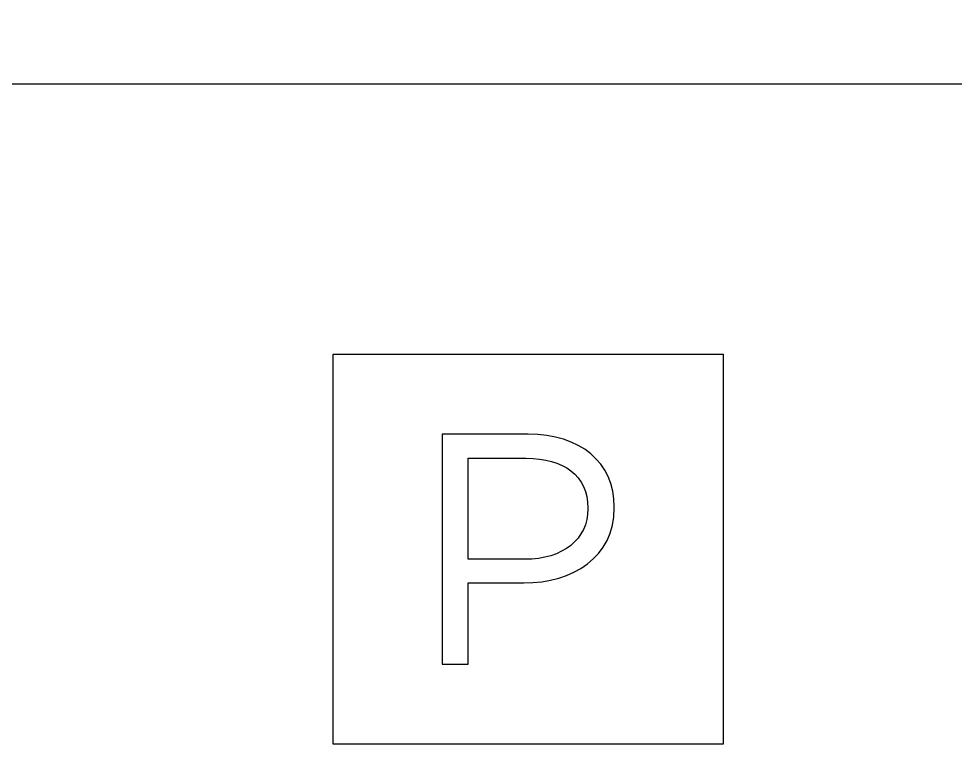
# Model space of a CAD drawing. Extents: x 23 to 691, y -846 to -23.
# Drawn here: x 605.3 to 662.5, y -407.7 to -362.5 of the extents above; entities that cross this region are included whole.
import ezdxf

# ---------------------------------------------------------------- set-up
doc = ezdxf.new("R2010")
doc.units = 0
doc.header["$MEASUREMENT"] = 0
doc.layers.add('CUT', color=7, linetype='CONTINUOUS')
doc.layers.add('ENGRAVE', color=7, linetype='CONTINUOUS')

# ---------------------------------------------------------------- blocks, each defined once
blk = doc.blocks.new('BLOCK_172')
at = {"layer": 'ENGRAVE', "color": 6}
blk.add_lwpolyline([(648.306, -406.87), (624.468, -406.87), (624.468, -383.032), (648.306, -383.032), (648.306, -406.87)], dxfattribs=at)
blk = doc.blocks.new('BLOCK_173')
at = {"layer": 'ENGRAVE', "color": 6}
for points, knots in [([(631.131, -387.93), (631.131, -387.93), (636.387, -387.93), (636.387, -387.93), (639.557, -387.93), (641.644, -389.615), (641.644, -392.384), (641.644, -392.384), (641.644, -392.424), (641.644, -392.424), (641.644, -395.453), (639.116, -397.017), (636.126, -397.017), (636.126, -397.017), (632.716, -397.017), (632.716, -397.017), (632.716, -397.017), (632.716, -401.973), (632.716, -401.973), (632.716, -401.973), (631.131, -401.973), (631.131, -401.973), (631.131, -401.973), (631.131, -387.93), (631.131, -387.93)], [0, 0, 0, 0, 1, 1, 1, 2, 2, 2, 3, 3, 3, 4, 4, 4, 5, 5, 5, 6, 6, 6, 7, 7, 7, 8, 8, 8, 8]), ([(636.186, -395.573), (638.514, -395.573), (640.038, -394.33), (640.038, -392.484), (640.038, -392.484), (640.038, -392.444), (640.038, -392.444), (640.038, -390.438), (638.534, -389.394), (636.267, -389.394), (636.267, -389.394), (632.716, -389.394), (632.716, -389.394), (632.716, -389.394), (632.716, -395.573), (632.716, -395.573), (632.716, -395.573), (636.186, -395.573), (636.186, -395.573)], [0, 0, 0, 0, 1, 1, 1, 2, 2, 2, 3, 3, 3, 4, 4, 4, 5, 5, 5, 6, 6, 6, 6])]:
    blk.add_open_spline(points, degree=3, knots=knots, dxfattribs=at)

msp = doc.modelspace()

# ---------------------------------------------------------------- linework, layer by layer
at = {"layer": 'CUT', "color": 5}
msp.add_lwpolyline([(687.088, -452.58), (687.088, -366.527), (576.025, -366.527), (576.025, -362.527), (476.025, -362.527), (476.025, -366.527), (364.963, -366.527), (364.963, -452.58), (360.963, -452.58), (360.963, -552.58), (364.963, -552.58), (364.963, -638.633), (476.025, -638.633), (476.025, -642.632), (576.025, -642.632), (576.025, -638.633), (687.088, -638.633), (687.088, -552.58), (691.088, -552.58), (691.088, -452.58), (687.088, -452.58)], dxfattribs=at)

# ---------------------------------------------------------------- block references
at = {"layer": 'ENGRAVE'}
for name in ['BLOCK_172', 'BLOCK_173']:
    msp.add_blockref(name, (0, 0), dxfattribs=at)

doc.saveas('drawing.dxf')
